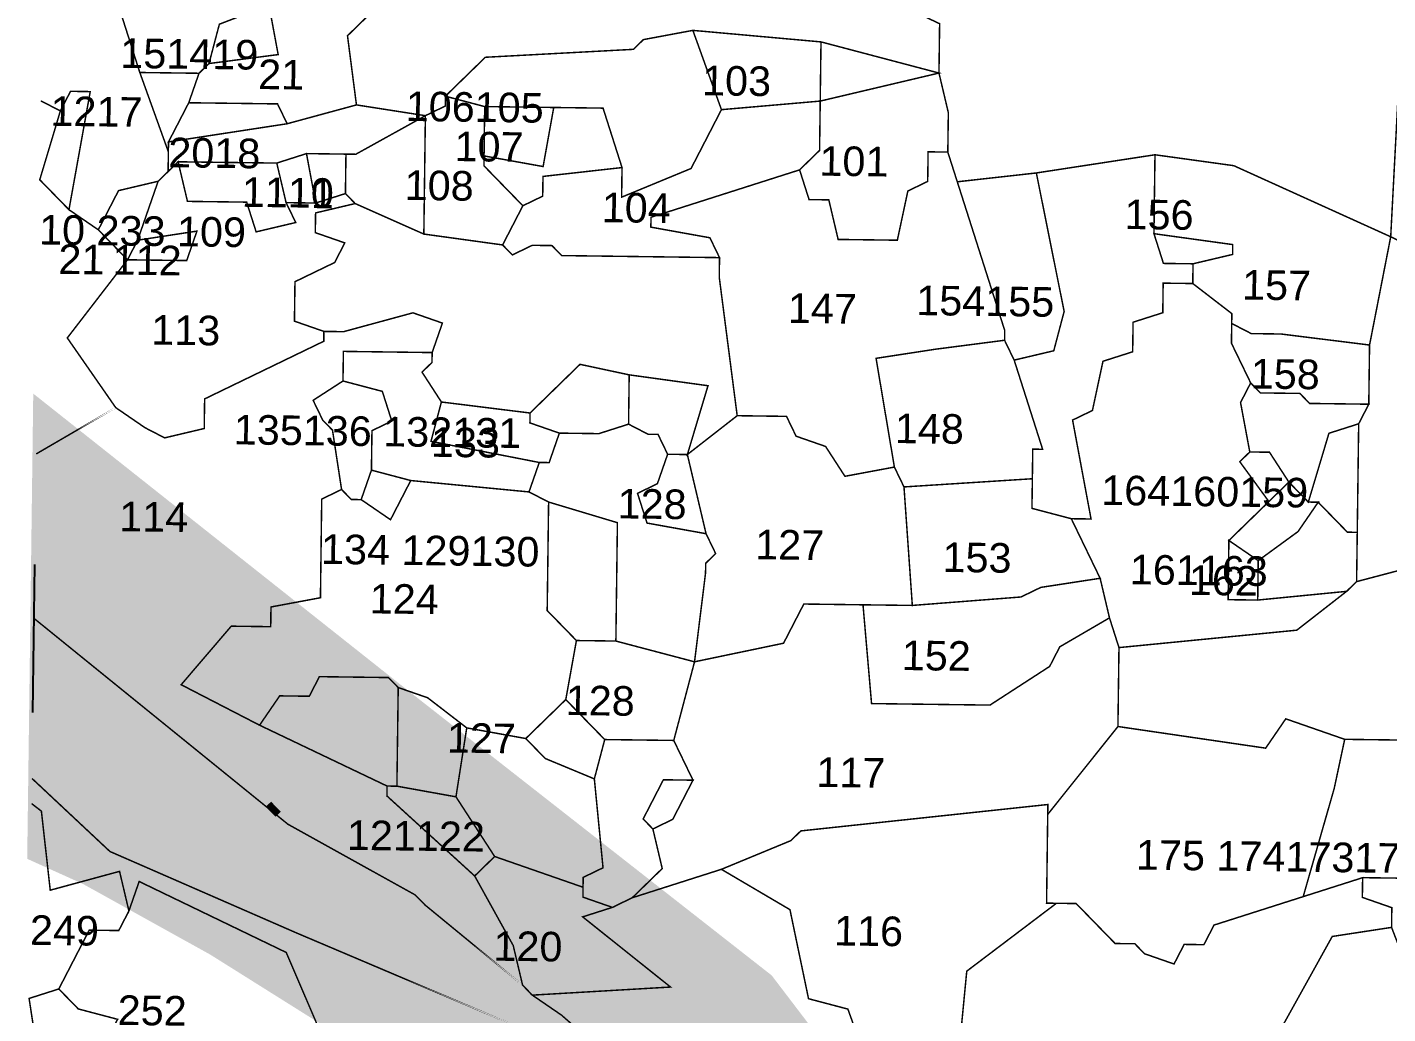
# Model space of a CAD drawing. Header units: metres. Extents: x 259278 to 277237, y 2171369 to 2185379.
# Drawn here: x 264264 to 264811, y 2184037 to 2184434 of the extents above; entities that cross this region are included whole.
import ezdxf

# ---------------------------------------------------------------- set-up
doc = ezdxf.new("R2010")
doc.units = ezdxf.units.M
doc.header["$MEASUREMENT"] = 0
for name, color, linetype in [('CRZ LINE FOR RIVER OR CREEK', 84, 'Continuous'), ('HAZARDS LINE', 1, 'Continuous'), ('HIGH TIDE LINE', 6, 'Continuous'), ('INTERTIDAL ZONE', 5, 'Continuous'), ('INTERTIDAL ZONE @ 1', 5, 'Continuous'), ('NDZ-200M FROM CRZ', 30, 'Continuous'), ('NDZ-200M FROM CRZ @ 1', 30, 'Continuous'), ('SURVEY NO.', 7, 'Continuous'), ('SURVEY PLOT BOUNDARY', 35, 'Continuous'), ('VILLAGE BOUNDARY', 212, 'Continuous')]:
    doc.layers.add(name, color=color, linetype=linetype)
doc.styles.add('PDF Arial', font='arial.ttf')
pattern_1 = [(359.254356, (257896.262, 2170850.366), (7.650617, 7.454035), [3.776483, -11.329448]), (89.254356, (257898.1256, 2170848.4536), (-7.454035, 7.650617), [3.776483, -11.329448])]

msp = doc.modelspace()

# ---------------------------------------------------------------- hatches: boundary and pattern name
at = {"layer": 'INTERTIDAL ZONE @ 1'}
h = msp.add_hatch(dxfattribs=at)
h.set_pattern_fill('CROSS', color=256, scale=1.189443, angle=-0.7456)
h.set_pattern_definition(pattern_1)
h.paths.add_polyline_path([(264380.98, 2184137.23), (264377.07, 2184141.25), (264298.51, 2184197.79), (264294.54, 2184197.84), (264290.63, 2184201.85), (264286.67, 2184201.9), (264267.05, 2184218.02), (264266.28, 2184158.55), (264270.19, 2184154.53), (264274.15, 2184154.48), (264278.07, 2184150.47), (264282.03, 2184150.41), (264281.98, 2184146.45), (264305.61, 2184134.25), (264313.49, 2184130.18), (264317.4, 2184126.16), (264360.64, 2184097.84), (264364.61, 2184097.79), (264368.52, 2184093.77), (264372.48, 2184093.72), (264415.68, 2184061.43), (264419.59, 2184057.42), (264423.55, 2184057.37), (264427.47, 2184053.35), (264447.13, 2184041.2), (264451.04, 2184037.18), (264455.01, 2184037.13), (264454.96, 2184033.16), (264466.75, 2184025.08), (264470.66, 2184021.06), (264474.62, 2184021.01), (264474.57, 2184017.05), (264490.22, 2184000.98), (264494.19, 2184000.93), (264494.13, 2183996.97), (264498.1, 2183996.91), (264502.01, 2183992.9), (264533.36, 2183964.73), (264537.28, 2183960.71), (264541.24, 2183960.66), (264556.94, 2183948.56), (264560.86, 2183944.55), (264564.77, 2183940.53), (264580.47, 2183928.43), (264584.38, 2183924.41), (264588.29, 2183920.4), (264607.86, 2183900.31), (264611.77, 2183896.3), (264615.73, 2183896.25), (264615.68, 2183892.28), (264631.28, 2183872.25), (264635.25, 2183872.2), (264635.19, 2183868.23), (264639.11, 2183864.22), (264650.74, 2183844.24), (264654.71, 2183844.19), (264654.6, 2183836.26), (264658.57, 2183836.21), (264658.51, 2183832.24), (264670.1, 2183808.3), (264674.01, 2183804.28), (264673.96, 2183800.32), (264677.82, 2183792.34), (264681.73, 2183788.32), (264685.64, 2183784.3), (264705.1, 2183756.29), (264716.74, 2183736.31), (264716.69, 2183732.35), (264720.65, 2183732.3), (264720.6, 2183728.33), (264724.56, 2183728.28), (264751.85, 2183692.23), (264767.5, 2183676.17), (264771.41, 2183672.15), (264775.32, 2183668.14), (264779.29, 2183668.08), (264791.03, 2183656.04), (264818.41, 2183627.92), (264822.38, 2183627.87), (264826.29, 2183623.85), (264834.12, 2183615.82), (264838.03, 2183611.8), (264841.99, 2183611.75), (264845.91, 2183607.74), (264849.87, 2183607.68), (264853.78, 2183603.67), (264865.67, 2183603.51), (264865.62, 2183599.55), (264869.59, 2183599.5), (264869.64, 2183603.46), (264873.6, 2183603.41), (264873.65, 2183607.37), (264877.62, 2183607.32), (264877.72, 2183615.25), (264881.74, 2183619.17), (264881.84, 2183627.1), (264877.88, 2183627.15), (264877.93, 2183631.11), (264873.96, 2183631.16), (264870.05, 2183635.18), (264866.14, 2183639.2), (264858.21, 2183639.3), (264830.72, 2183659.48), (264826.76, 2183659.54), (264822.84, 2183663.55), (264818.88, 2183663.6), (264811.05, 2183671.64), (264799.32, 2183683.69), (264795.35, 2183683.74), (264795.4, 2183687.7), (264791.44, 2183687.75), (264791.49, 2183691.72), (264768.02, 2183715.82), (264764.1, 2183719.83), (264760.14, 2183719.89), (264760.19, 2183723.85), (264756.28, 2183727.87), (264736.82, 2183755.88), (264732.91, 2183759.89), (264728.99, 2183763.91), (264729.04, 2183767.88), (264725.08, 2183767.93), (264725.13, 2183771.89), (264721.22, 2183775.91), (264717.31, 2183779.92), (264709.53, 2183791.92), (264705.62, 2183795.94), (264705.67, 2183799.9), (264701.76, 2183803.92), (264678.54, 2183847.84), (264678.59, 2183851.81), (264674.68, 2183855.82), (264674.73, 2183859.79), (264663.05, 2183875.8), (264655.27, 2183887.8), (264655.32, 2183891.77), (264651.36, 2183891.82), (264651.41, 2183895.78), (264647.5, 2183899.8), (264639.73, 2183911.8), (264627.99, 2183923.84), (264624.02, 2183923.9), (264624.08, 2183927.86), (264620.16, 2183931.88), (264588.86, 2183964.01), (264541.86, 2184008.24), (264537.95, 2184012.26), (264534.03, 2184016.27), (264490.89, 2184052.52), (264486.98, 2184056.54), (264487.03, 2184060.51), (264483.07, 2184060.56), (264451.66, 2184084.76), (264447.75, 2184088.78), (264443.84, 2184092.79), (264424.17, 2184104.94), (264420.26, 2184108.96)])
at = {"layer": 'NDZ-200M FROM CRZ @ 1'}
h = msp.add_hatch(dxfattribs=at)
h.set_pattern_fill('CROSS', color=256, scale=1.189443, angle=-0.7456)
h.set_pattern_definition(pattern_1)
h.paths.add_polyline_path([(264502.01, 2183992.9), (264498.1, 2183996.91), (264494.13, 2183996.97), (264494.19, 2184000.93), (264490.22, 2184000.98), (264474.57, 2184017.05), (264474.62, 2184021.01), (264470.66, 2184021.06), (264466.75, 2184025.08), (264454.96, 2184033.16), (264455.01, 2184037.13), (264451.04, 2184037.18), (264447.13, 2184041.2), (264427.47, 2184053.35), (264423.55, 2184057.37), (264419.59, 2184057.42), (264415.68, 2184061.43), (264372.48, 2184093.72), (264368.52, 2184093.77), (264364.61, 2184097.79), (264360.64, 2184097.84), (264317.4, 2184126.16), (264313.49, 2184130.18), (264305.61, 2184134.25), (264281.98, 2184146.45), (264282.03, 2184150.41), (264278.07, 2184150.47), (264274.15, 2184154.48), (264270.19, 2184154.53), (264266.28, 2184158.55), (264265.52, 2184100.64), (264287.2, 2184090.86), (264338.38, 2184062.44), (264419, 2184011.82), (264475.86, 2183963.5), (264536.76, 2183921.07), (264585.8, 2183880.77), (264638.51, 2183818.62), (264675.27, 2183748.75), (264712.26, 2183696.72), (264751.38, 2183656.55), (264774.86, 2183632.45), (264806.16, 2183600.32), (264813.93, 2183588.32), (264832.42, 2183576.53), (264867.24, 2183571.77), (264879.19, 2183575.58), (264893.32, 2183595.22), (264911.6, 2183628.69), (264907.84, 2183644.6), (264898.06, 2183654.64), (264846.83, 2183679.1), (264791.96, 2183727.4), (264752.93, 2183775.5), (264722.92, 2183820.89), (264683.18, 2183899.33), (264632.42, 2183959.48), (264562.13, 2184051.78), (264413.11, 2184168.54), (264267.9, 2184283.64), (264267.05, 2184218.02), (264286.67, 2184201.9), (264290.63, 2184201.85), (264294.54, 2184197.84), (264298.51, 2184197.79), (264377.07, 2184141.25), (264380.98, 2184137.23), (264420.26, 2184108.96), (264424.17, 2184104.94), (264443.84, 2184092.79), (264447.75, 2184088.78), (264451.66, 2184084.76), (264483.07, 2184060.56), (264487.03, 2184060.51), (264486.98, 2184056.54), (264490.89, 2184052.52), (264534.03, 2184016.27), (264537.95, 2184012.26), (264541.86, 2184008.24), (264588.86, 2183964.01), (264620.16, 2183931.88), (264624.08, 2183927.86), (264624.02, 2183923.9), (264627.99, 2183923.84), (264639.73, 2183911.8), (264647.5, 2183899.8), (264651.41, 2183895.78), (264651.36, 2183891.82), (264655.32, 2183891.77), (264655.27, 2183887.8), (264663.05, 2183875.8), (264674.73, 2183859.79), (264674.68, 2183855.82), (264678.59, 2183851.81), (264678.54, 2183847.84), (264701.76, 2183803.92), (264705.67, 2183799.9), (264705.62, 2183795.94), (264709.53, 2183791.92), (264717.31, 2183779.92), (264721.22, 2183775.91), (264725.13, 2183771.89), (264725.08, 2183767.93), (264729.04, 2183767.88), (264728.99, 2183763.91), (264732.91, 2183759.89), (264736.82, 2183755.88), (264756.28, 2183727.87), (264760.19, 2183723.85), (264760.14, 2183719.89), (264764.1, 2183719.83), (264768.02, 2183715.82), (264791.49, 2183691.72), (264791.44, 2183687.75), (264795.4, 2183687.7), (264795.35, 2183683.74), (264799.32, 2183683.69), (264811.05, 2183671.64), (264818.88, 2183663.6), (264822.84, 2183663.55), (264826.76, 2183659.54), (264830.72, 2183659.48), (264858.21, 2183639.3), (264866.14, 2183639.2), (264870.05, 2183635.18), (264873.96, 2183631.16), (264877.93, 2183631.11), (264877.88, 2183627.15), (264881.84, 2183627.1), (264881.74, 2183619.17), (264877.72, 2183615.25), (264877.62, 2183607.32), (264873.65, 2183607.37), (264873.6, 2183603.41), (264869.64, 2183603.46), (264869.59, 2183599.5), (264865.62, 2183599.55), (264865.67, 2183603.51), (264853.78, 2183603.67), (264849.87, 2183607.68), (264845.91, 2183607.74), (264841.99, 2183611.75), (264838.03, 2183611.8), (264834.12, 2183615.82), (264826.29, 2183623.85), (264822.38, 2183627.87), (264818.41, 2183627.92), (264791.03, 2183656.04), (264779.29, 2183668.08), (264775.32, 2183668.14), (264771.41, 2183672.15), (264767.5, 2183676.17), (264751.85, 2183692.23), (264724.56, 2183728.28), (264720.6, 2183728.33), (264720.65, 2183732.3), (264716.69, 2183732.35), (264716.74, 2183736.31), (264705.1, 2183756.29), (264685.64, 2183784.3), (264681.73, 2183788.32), (264677.82, 2183792.34), (264673.96, 2183800.32), (264674.01, 2183804.28), (264670.1, 2183808.3), (264658.51, 2183832.24), (264658.57, 2183836.21), (264654.6, 2183836.26), (264654.71, 2183844.19), (264650.74, 2183844.24), (264639.11, 2183864.22), (264635.19, 2183868.23), (264635.25, 2183872.2), (264631.28, 2183872.25), (264615.68, 2183892.28), (264615.73, 2183896.25), (264611.77, 2183896.3), (264607.86, 2183900.31), (264588.29, 2183920.4), (264584.38, 2183924.41), (264580.47, 2183928.43), (264564.77, 2183940.53), (264560.86, 2183944.55), (264556.94, 2183948.56), (264541.24, 2183960.66), (264537.28, 2183960.71), (264533.36, 2183964.73)])

# ---------------------------------------------------------------- linework, layer by layer
at = {"flags": 128}
msp.add_lwpolyline([(264266.28, 2184158.55), (264267.05, 2184218.02)], dxfattribs=at)
at = {"layer": 'CRZ LINE FOR RIVER OR CREEK', "ltscale": 0.05, "const_width": 2.97}
for points in [[(264267.9, 2184283.64), (264413.11, 2184168.54), (264562.13, 2184051.78), (264632.42, 2183959.48), (264683.18, 2183899.33), (264722.92, 2183820.89), (264752.93, 2183775.5), (264791.96, 2183727.4), (264846.83, 2183679.1)], [(264813.93, 2183588.32), (264806.16, 2183600.32), (264774.86, 2183632.45), (264751.38, 2183656.55), (264712.26, 2183696.72), (264675.27, 2183748.75), (264638.51, 2183818.62), (264585.8, 2183880.77), (264536.76, 2183921.07), (264475.86, 2183963.5), (264419, 2184011.82), (264338.38, 2184062.44), (264287.2, 2184090.86), (264265.52, 2184100.64)]]:
    msp.add_lwpolyline(points, dxfattribs=at)
at = {"layer": 'HAZARDS LINE', "lineweight": 18, "const_width": 2.97}
for points in [[(264831.18, 2183695.17), (264768.74, 2183771.32), (264710.26, 2183847.43), (264659.65, 2183919.47), (264628.4, 2183955.56), (264557.92, 2184023.89), (264503.1, 2184076.16), (264432.36, 2184124.66), (264322.34, 2184201.44), (264267.34, 2184240.32)], [(264265.91, 2184130.44), (264277.7, 2184122.71), (264348.54, 2184082.14), (264466.44, 2184001.29), (264556.63, 2183924.77), (264603.64, 2183880.54), (264646.57, 2183828.43), (264689.3, 2183760.46), (264704.74, 2183728.54), (264751.59, 2183672.41), (264806.42, 2183620.15), (264837.87, 2183599.91)]]:
    msp.add_lwpolyline(points, dxfattribs=at)
at = {"layer": 'HIGH TIDE LINE', "lineweight": 35, "const_width": 2.97}
for points in [[(264534.03, 2184016.27), (264490.89, 2184052.52), (264486.98, 2184056.54), (264487.03, 2184060.51), (264483.07, 2184060.56), (264451.66, 2184084.76), (264447.75, 2184088.78), (264443.84, 2184092.79), (264424.17, 2184104.94), (264420.26, 2184108.96), (264380.98, 2184137.23), (264377.07, 2184141.25), (264298.51, 2184197.79), (264294.54, 2184197.84), (264290.63, 2184201.85), (264286.67, 2184201.9), (264267.05, 2184218.02)], [(264266.28, 2184158.55), (264270.19, 2184154.53), (264274.15, 2184154.48), (264278.07, 2184150.47), (264282.03, 2184150.41), (264281.98, 2184146.45), (264305.61, 2184134.25), (264313.49, 2184130.18), (264317.4, 2184126.16), (264360.64, 2184097.84), (264364.61, 2184097.79), (264368.52, 2184093.77), (264372.48, 2184093.72), (264415.68, 2184061.43), (264419.59, 2184057.42), (264423.55, 2184057.37), (264427.47, 2184053.35), (264447.13, 2184041.2), (264451.04, 2184037.18), (264455.01, 2184037.13), (264454.96, 2184033.16)]]:
    msp.add_lwpolyline(points, dxfattribs=at)
at = {"layer": 'INTERTIDAL ZONE', "const_width": 2.97, "flags": 128}
msp.add_lwpolyline([(264534.03, 2184016.27), (264490.89, 2184052.52), (264486.98, 2184056.54), (264487.03, 2184060.51), (264483.07, 2184060.56), (264451.66, 2184084.76), (264447.75, 2184088.78), (264443.84, 2184092.79), (264424.17, 2184104.94), (264420.26, 2184108.96), (264380.98, 2184137.23), (264377.07, 2184141.25), (264298.51, 2184197.79), (264294.54, 2184197.84), (264290.63, 2184201.85), (264286.67, 2184201.9), (264267.05, 2184218.02), (264266.28, 2184158.55), (264270.19, 2184154.53), (264274.15, 2184154.48), (264278.07, 2184150.47), (264282.03, 2184150.41), (264281.98, 2184146.45), (264305.61, 2184134.25), (264313.49, 2184130.18), (264317.4, 2184126.16), (264360.64, 2184097.84), (264364.61, 2184097.79), (264368.52, 2184093.77), (264372.48, 2184093.72), (264415.68, 2184061.43), (264419.59, 2184057.42), (264423.55, 2184057.37), (264427.47, 2184053.35), (264447.13, 2184041.2), (264451.04, 2184037.18), (264455.01, 2184037.13), (264454.96, 2184033.16)], dxfattribs=at)
at = {"layer": 'NDZ-200M FROM CRZ', "const_width": 2.97, "flags": 128}
for points in [[(264632.42, 2183959.48), (264562.13, 2184051.78), (264413.11, 2184168.54), (264267.9, 2184283.64), (264267.05, 2184218.02), (264286.67, 2184201.9), (264290.63, 2184201.85), (264294.54, 2184197.84), (264298.51, 2184197.79), (264377.07, 2184141.25), (264380.98, 2184137.23), (264420.26, 2184108.96), (264424.17, 2184104.94), (264443.84, 2184092.79), (264447.75, 2184088.78), (264451.66, 2184084.76), (264483.07, 2184060.56), (264487.03, 2184060.51), (264486.98, 2184056.54), (264490.89, 2184052.52), (264534.03, 2184016.27)], [(264454.96, 2184033.16), (264455.01, 2184037.13), (264451.04, 2184037.18), (264447.13, 2184041.2), (264427.47, 2184053.35), (264423.55, 2184057.37), (264419.59, 2184057.42), (264415.68, 2184061.43), (264372.48, 2184093.72), (264368.52, 2184093.77), (264364.61, 2184097.79), (264360.64, 2184097.84), (264317.4, 2184126.16), (264313.49, 2184130.18), (264305.61, 2184134.25), (264281.98, 2184146.45), (264282.03, 2184150.41), (264278.07, 2184150.47), (264274.15, 2184154.48), (264270.19, 2184154.53), (264266.28, 2184158.55), (264265.52, 2184100.64), (264287.2, 2184090.86), (264338.38, 2184062.44), (264419, 2184011.82)]]:
    msp.add_lwpolyline(points, dxfattribs=at)
at = {"layer": 'SURVEY PLOT BOUNDARY', "lineweight": 18, "const_width": 0.595}
for points in [[(264572.56, 2184539.22), (264536.11, 2184480.21), (264630.68, 2184435.36), (264630.42, 2184415.53), (264583.01, 2184428.05), (264531.52, 2184432.68), (264511.65, 2184428.97), (264507.64, 2184425.06), (264448.12, 2184421.87), (264432.06, 2184406.22), (264432.01, 2184402.25), (264424.03, 2184398.39), (264396.33, 2184402.72), (264392.73, 2184430.52), (264400.76, 2184438.35), (264420.68, 2184446.02), (264444.42, 2184441.75), (264452.5, 2184453.54), (264468.36, 2184453.33), (264472.53, 2184469.14), (264484.63, 2184484.84), (264488.59, 2184484.79), (264504.45, 2184484.59), (264517.42, 2184567.69)], [(264400.76, 2184438.35), (264392.73, 2184430.52), (264396.33, 2184402.72), (264368.48, 2184395.15), (264364.62, 2184403.13), (264328.94, 2184403.59), (264333.06, 2184415.44), (264337.07, 2184419.35), (264364.87, 2184422.95), (264361.17, 2184442.83), (264392.98, 2184450.35)], [(264337.07, 2184419.35), (264341.24, 2184435.16), (264361.17, 2184442.83), (264364.87, 2184422.95)], [(264543, 2184400.81), (264530.8, 2184377.17), (264502.9, 2184365.64), (264503.05, 2184377.54), (264495.43, 2184401.43), (264475.61, 2184401.69), (264447.86, 2184402.05), (264432.06, 2184406.22), (264448.12, 2184421.87), (264507.64, 2184425.06), (264511.65, 2184428.97), (264531.52, 2184432.68)], [(264583.01, 2184428.05), (264582.7, 2184404.26), (264543, 2184400.81), (264531.52, 2184432.68)], [(264582.7, 2184404.26), (264583.01, 2184428.05), (264630.42, 2184415.53)], [(264333.06, 2184415.44), (264328.94, 2184403.59), (264320.8, 2184387.84), (264320.75, 2184383.87), (264309.27, 2184415.75)], [(264633.97, 2184383.76), (264626.05, 2184383.87), (264625.89, 2184371.97), (264617.91, 2184368.11), (264613.69, 2184348.34), (264589.9, 2184348.65), (264586.15, 2184364.56), (264578.22, 2184364.66), (264574.41, 2184376.61), (264582.44, 2184384.43), (264582.7, 2184404.26), (264630.42, 2184415.53), (264634.18, 2184399.62)], [(264277.35, 2184400.3), (264269.48, 2184404.37), (264277.35, 2184400.3), (264269.06, 2184372.65), (264280.8, 2184360.6), (264292.59, 2184352.52), (264280.8, 2184360.6), (264289.35, 2184408.07), (264281.42, 2184408.18)], [(264280.8, 2184360.6), (264269.06, 2184372.65), (264277.35, 2184400.3), (264281.42, 2184408.18), (264289.35, 2184408.07)], [(264368.48, 2184395.15), (264320.8, 2184387.84), (264328.94, 2184403.59), (264364.62, 2184403.13)], [(264447.86, 2184402.05), (264447.61, 2184382.22), (264447.55, 2184378.26), (264463.2, 2184362.19), (264455.07, 2184346.44), (264423.41, 2184350.81), (264424.03, 2184398.39), (264432.01, 2184402.25), (264432.06, 2184406.22)], [(264542.23, 2184341.34), (264482.77, 2184342.11), (264478.8, 2184342.16), (264474.89, 2184346.18), (264466.96, 2184346.28), (264458.98, 2184342.42), (264455.07, 2184346.44), (264463.2, 2184362.19), (264471.18, 2184366.05), (264471.29, 2184373.98), (264503.05, 2184377.54), (264502.9, 2184365.64), (264530.8, 2184377.17), (264543, 2184400.81), (264582.7, 2184404.26), (264582.44, 2184384.43), (264574.41, 2184376.61), (264514.69, 2184357.56), (264514.64, 2184353.59), (264538.37, 2184349.32)], [(264424.03, 2184398.39), (264396.07, 2184382.89), (264392.11, 2184382.94), (264376.25, 2184383.15), (264364.31, 2184379.34), (264324.66, 2184379.86), (264320.65, 2184375.94), (264320.75, 2184383.87), (264320.8, 2184387.84), (264368.48, 2184395.15), (264396.33, 2184402.72)], [(264423.41, 2184350.81), (264395.81, 2184363.07), (264391.9, 2184367.09), (264392.11, 2184382.94), (264396.07, 2184382.89), (264424.03, 2184398.39)], [(264447.61, 2184382.22), (264471.34, 2184377.95), (264475.61, 2184401.69), (264495.43, 2184401.43), (264503.05, 2184377.54), (264471.29, 2184373.98), (264471.18, 2184366.05), (264463.2, 2184362.19), (264447.55, 2184378.26)], [(264475.61, 2184401.69), (264471.34, 2184377.95), (264447.61, 2184382.22), (264447.86, 2184402.05)], [(264379.96, 2184363.28), (264368.06, 2184363.43), (264364.31, 2184379.34), (264376.25, 2184383.15)], [(264391.9, 2184367.09), (264379.96, 2184363.28), (264376.25, 2184383.15), (264392.11, 2184382.94)], [(264633.97, 2184383.76), (264637.78, 2184371.82), (264656.83, 2184312.09), (264656.78, 2184308.12), (264628.98, 2184304.52), (264605.14, 2184300.86), (264612.5, 2184257.15), (264592.63, 2184253.44), (264584.86, 2184265.44), (264573.01, 2184269.56), (264569.15, 2184277.54), (264561.23, 2184277.64), (264549.33, 2184277.8), (264542.13, 2184333.41), (264542.23, 2184341.34), (264538.37, 2184349.32), (264514.64, 2184353.59), (264514.69, 2184357.56), (264574.41, 2184376.61), (264578.22, 2184364.66), (264586.15, 2184364.56), (264589.9, 2184348.65), (264613.69, 2184348.34), (264617.91, 2184368.11), (264625.89, 2184371.97), (264626.05, 2184383.87)], [(264716.81, 2184350.96), (264720.62, 2184339.01), (264732.51, 2184338.86), (264732.41, 2184330.93), (264720.51, 2184331.08), (264720.36, 2184319.19), (264708.42, 2184315.38), (264708.26, 2184303.49), (264696.32, 2184299.68), (264692.09, 2184279.9), (264684.11, 2184276.04), (264691.53, 2184236.29), (264683.6, 2184236.39), (264667.79, 2184240.56), (264667.95, 2184252.46), (264668.1, 2184264.35), (264672.07, 2184264.3), (264660.64, 2184300.14), (264676.55, 2184303.9), (264680.72, 2184319.71), (264669.55, 2184375.37), (264717.22, 2184382.68)], [(264811.95, 2184349.72), (264803.45, 2184306.21), (264767.83, 2184310.64), (264755.93, 2184310.8), (264748.06, 2184314.86), (264748.11, 2184318.83), (264732.41, 2184330.93), (264732.51, 2184338.86), (264748.42, 2184342.62), (264748.47, 2184346.58), (264716.81, 2184350.96), (264717.22, 2184382.68), (264748.88, 2184378.3)], [(264368.06, 2184363.43), (264379.96, 2184363.28), (264391.9, 2184367.09), (264395.81, 2184363.07), (264379.91, 2184359.31), (264379.8, 2184351.38), (264391.64, 2184347.26), (264387.58, 2184339.38), (264371.62, 2184331.66), (264371.41, 2184315.8), (264383.25, 2184311.68), (264383.2, 2184307.72), (264335.32, 2184284.55), (264335.16, 2184272.65), (264319.26, 2184268.89), (264311.38, 2184272.96), (264299.59, 2184281.05), (264280.13, 2184309.06), (264304.33, 2184340.47), (264328.11, 2184340.16), (264332.23, 2184352), (264308.4, 2184348.34), (264316.63, 2184372.03), (264320.65, 2184375.94), (264324.66, 2184379.86), (264328.42, 2184363.95), (264352.21, 2184363.64), (264356.02, 2184351.69), (264371.93, 2184355.45)], [(264368.06, 2184363.43), (264371.93, 2184355.45), (264356.02, 2184351.69), (264352.21, 2184363.64), (264328.42, 2184363.95), (264324.66, 2184379.86), (264364.31, 2184379.34)], [(264308.4, 2184348.34), (264304.33, 2184340.47), (264292.59, 2184352.52), (264300.72, 2184368.27), (264316.63, 2184372.03)], [(264660.64, 2184300.14), (264656.78, 2184308.12), (264656.83, 2184312.09), (264637.78, 2184371.82), (264669.55, 2184375.37), (264680.72, 2184319.71), (264676.55, 2184303.9)], [(264455.07, 2184346.44), (264458.98, 2184342.42), (264466.96, 2184346.28), (264474.89, 2184346.18), (264478.8, 2184342.16), (264482.77, 2184342.11), (264542.23, 2184341.34), (264542.13, 2184333.41), (264549.33, 2184277.8), (264529.31, 2184262.19), (264537.6, 2184289.85), (264505.93, 2184294.22), (264486.16, 2184298.45), (264466.09, 2184278.88), (264430.46, 2184283.31), (264422.69, 2184295.31), (264426.7, 2184299.22), (264426.75, 2184303.18), (264430.87, 2184315.03), (264419.03, 2184319.15), (264391.18, 2184311.58), (264383.25, 2184311.68), (264371.41, 2184315.8), (264371.62, 2184331.66), (264387.58, 2184339.38), (264391.64, 2184347.26), (264379.8, 2184351.38), (264379.91, 2184359.31), (264395.81, 2184363.07), (264423.41, 2184350.81)], [(264304.33, 2184340.47), (264308.4, 2184348.34), (264332.23, 2184352), (264328.11, 2184340.16)], [(264732.51, 2184338.86), (264720.62, 2184339.01), (264716.81, 2184350.96), (264748.47, 2184346.58), (264748.42, 2184342.62)], [(264878.93, 2184317.13), (264869.86, 2184230), (264798.25, 2184211.11), (264798.51, 2184230.93), (264799.08, 2184274.55), (264803.14, 2184282.42), (264803.45, 2184306.21), (264811.95, 2184349.72)], [(264748.11, 2184318.83), (264747.95, 2184306.93), (264755.68, 2184290.97), (264751.61, 2184283.09), (264755.32, 2184263.22), (264751.3, 2184259.31), (264762.99, 2184243.29), (264746.92, 2184227.64), (264746.61, 2184203.85), (264758.51, 2184203.7), (264794.23, 2184207.2), (264774.21, 2184191.59), (264702.75, 2184184.59), (264698.94, 2184196.54), (264695.18, 2184212.45), (264683.6, 2184236.39), (264691.53, 2184236.29), (264684.11, 2184276.04), (264692.09, 2184279.9), (264696.32, 2184299.68), (264708.26, 2184303.49), (264708.42, 2184315.38), (264720.36, 2184319.19), (264720.51, 2184331.08), (264732.41, 2184330.93)], [(264882.94, 2184321.04), (264914.66, 2184320.63), (264921.35, 2184225.37), (264956.51, 2184185.26), (264940.44, 2184169.6), (264881.09, 2184178.31), (264857.3, 2184178.62), (264837.53, 2184182.84), (264829.14, 2184147.26), (264793.46, 2184147.72), (264769.78, 2184155.96), (264761.7, 2184144.17), (264702.34, 2184152.87), (264702.75, 2184184.59), (264774.21, 2184191.59), (264794.23, 2184207.2), (264798.25, 2184211.11), (264869.86, 2184230), (264878.93, 2184317.13)], [(264803.45, 2184306.21), (264803.14, 2184282.42), (264779.36, 2184282.73), (264775.45, 2184286.75), (264759.59, 2184286.96), (264755.68, 2184290.97), (264747.95, 2184306.93), (264748.11, 2184318.83), (264748.06, 2184314.86), (264755.93, 2184310.8), (264767.83, 2184310.64)], [(264660.64, 2184300.14), (264672.07, 2184264.3), (264668.1, 2184264.35), (264667.95, 2184252.46), (264616.36, 2184249.17), (264612.5, 2184257.15), (264605.14, 2184300.86), (264628.98, 2184304.52), (264656.78, 2184308.12)], [(264430.46, 2184283.31), (264426.29, 2184267.5), (264469.79, 2184259), (264465.67, 2184247.16), (264418.15, 2184251.74), (264402.35, 2184255.92), (264402.56, 2184271.78), (264410.53, 2184275.64), (264406.73, 2184287.58), (264390.92, 2184291.75), (264391.08, 2184303.65), (264426.75, 2184303.18), (264426.7, 2184299.22), (264422.69, 2184295.31)], [(264505.93, 2184294.22), (264505.68, 2184274.4), (264493.73, 2184270.59), (264485.8, 2184270.69), (264477.87, 2184270.8), (264466.03, 2184274.91), (264466.09, 2184278.88), (264486.16, 2184298.45)], [(264529.31, 2184262.19), (264521.38, 2184262.3), (264517.52, 2184270.28), (264513.55, 2184270.33), (264505.68, 2184274.4), (264505.93, 2184294.22), (264537.6, 2184289.85)], [(264402.35, 2184255.92), (264398.23, 2184244.07), (264394.27, 2184244.12), (264390.35, 2184248.14), (264386.7, 2184271.98), (264382.79, 2184276), (264378.92, 2184283.98), (264390.92, 2184291.75), (264406.73, 2184287.58), (264410.53, 2184275.64), (264402.56, 2184271.78)], [(264803.14, 2184282.42), (264799.08, 2184274.55), (264787.13, 2184270.74), (264778.84, 2184243.09), (264771.02, 2184251.12), (264763.24, 2184263.12), (264755.32, 2184263.22), (264751.61, 2184283.09), (264755.68, 2184290.97), (264759.59, 2184286.96), (264775.45, 2184286.75), (264779.36, 2184282.73)], [(264466.09, 2184278.88), (264466.03, 2184274.91), (264477.87, 2184270.8), (264473.76, 2184258.95), (264469.79, 2184259), (264426.29, 2184267.5), (264430.46, 2184283.31)], [(264299.59, 2184281.05), (264267.63, 2184262.43)], [(264616.36, 2184249.17), (264619.71, 2184201.54), (264599.89, 2184201.79), (264576.1, 2184202.1), (264567.97, 2184186.35), (264532.19, 2184178.88), (264536.61, 2184214.51), (264536.67, 2184218.48), (264540.68, 2184222.39), (264536.82, 2184230.37), (264529.31, 2184262.19), (264549.33, 2184277.8), (264561.23, 2184277.64), (264569.15, 2184277.54), (264573.01, 2184269.56), (264584.86, 2184265.44), (264592.63, 2184253.44), (264612.5, 2184257.15)], [(264536.82, 2184230.37), (264540.68, 2184222.39), (264536.67, 2184218.48), (264536.61, 2184214.51), (264532.19, 2184178.88), (264500.58, 2184187.22), (264501.2, 2184234.8), (264473.55, 2184243.09), (264465.67, 2184247.16), (264469.79, 2184259), (264473.76, 2184258.95), (264477.87, 2184270.8), (264485.8, 2184270.69), (264493.73, 2184270.59), (264505.68, 2184274.4), (264513.55, 2184270.33), (264517.52, 2184270.28), (264521.38, 2184262.3), (264517.26, 2184250.46), (264509.28, 2184246.59), (264513.09, 2184234.65)], [(264798.51, 2184230.93), (264794.54, 2184230.98), (264782.81, 2184243.03), (264778.84, 2184243.09), (264787.13, 2184270.74), (264799.08, 2184274.55)], [(264521.38, 2184262.3), (264529.31, 2184262.19), (264536.82, 2184230.37), (264513.09, 2184234.65), (264509.28, 2184246.59), (264517.26, 2184250.46)], [(264771.02, 2184251.12), (264762.99, 2184243.29), (264751.3, 2184259.31), (264755.32, 2184263.22), (264763.24, 2184263.12)], [(264398.23, 2184244.07), (264402.35, 2184255.92), (264418.15, 2184251.74), (264410.02, 2184235.99)], [(264465.67, 2184247.16), (264473.55, 2184243.09), (264472.98, 2184199.48), (264484.72, 2184187.43), (264480.45, 2184163.69), (264464.38, 2184148.04), (264440.65, 2184152.32), (264424.95, 2184164.42), (264413.11, 2184168.54), (264409.19, 2184172.55), (264381.44, 2184172.91), (264377.38, 2184165.04), (264365.48, 2184165.19), (264357.4, 2184153.4), (264341.65, 2184161.53), (264325.89, 2184169.67), (264346.02, 2184193.2), (264361.88, 2184193), (264361.98, 2184200.92), (264381.86, 2184204.63), (264382.37, 2184244.28), (264390.35, 2184248.14), (264394.27, 2184244.12), (264398.23, 2184244.07), (264410.02, 2184235.99), (264418.15, 2184251.74)], [(264683.6, 2184236.39), (264695.18, 2184212.45), (264671.35, 2184208.79), (264663.37, 2184204.93), (264619.71, 2184201.54), (264616.36, 2184249.17), (264667.95, 2184252.46), (264667.79, 2184240.56)], [(264762.99, 2184243.29), (264771.02, 2184251.12), (264778.84, 2184243.09), (264782.81, 2184243.03), (264774.72, 2184231.24), (264758.71, 2184219.55), (264746.92, 2184227.64)], [(264484.72, 2184187.43), (264472.98, 2184199.48), (264473.55, 2184243.09), (264501.2, 2184234.8), (264500.58, 2184187.22), (264492.65, 2184187.33)], [(264798.51, 2184230.93), (264798.25, 2184211.11), (264794.23, 2184207.2), (264758.51, 2184203.7), (264758.71, 2184219.55), (264774.72, 2184231.24), (264782.81, 2184243.03), (264794.54, 2184230.98)], [(264758.51, 2184203.7), (264746.61, 2184203.85), (264746.92, 2184227.64), (264758.71, 2184219.55)], [(264698.94, 2184196.54), (264678.96, 2184184.9), (264674.9, 2184177.02), (264650.91, 2184161.48), (264603.33, 2184162.09), (264599.89, 2184201.79), (264619.71, 2184201.54), (264663.37, 2184204.93), (264671.35, 2184208.79), (264695.18, 2184212.45)], [(264702.34, 2184152.87), (264674.12, 2184117.55), (264674.17, 2184121.52), (264574.91, 2184110.91), (264570.9, 2184107), (264542.99, 2184095.47), (264507.16, 2184084.04), (264519.21, 2184095.78), (264515.45, 2184111.69), (264523.43, 2184115.55), (264531.57, 2184131.3), (264523.84, 2184147.27), (264532.19, 2184178.88), (264567.97, 2184186.35), (264576.1, 2184202.1), (264599.89, 2184201.79), (264603.33, 2184162.09), (264650.91, 2184161.48), (264674.9, 2184177.02), (264678.96, 2184184.9), (264698.94, 2184196.54), (264702.75, 2184184.59)], [(264463.09, 2184048.92), (264423.86, 2184081.16), (264419.95, 2184085.17), (264368.78, 2184113.6), (264266.77, 2184196.32), (264368.78, 2184113.6), (264419.95, 2184085.17), (264423.86, 2184081.16)], [(264532.19, 2184178.88), (264523.84, 2184147.27), (264496.1, 2184147.63), (264480.45, 2184163.69), (264484.72, 2184187.43), (264492.65, 2184187.33), (264500.58, 2184187.22)], [(264857.3, 2184178.62), (264856.58, 2184123.11), (264856.22, 2184095.36), (264856.17, 2184091.39), (264859.77, 2184063.59), (264831.81, 2184048.09), (264819.97, 2184052.21), (264812.3, 2184072.13), (264812.4, 2184080.06), (264800.56, 2184084.18), (264800.67, 2184092.11), (264816.52, 2184091.91), (264829.14, 2184147.26), (264837.53, 2184182.84)], [(264413.11, 2184168.54), (264412.59, 2184128.89), (264408.63, 2184128.94), (264357.4, 2184153.4), (264365.48, 2184165.19), (264377.38, 2184165.04), (264381.44, 2184172.91), (264409.19, 2184172.55)], [(264440.65, 2184152.32), (264436.32, 2184124.61), (264412.59, 2184128.89), (264413.11, 2184168.54), (264424.95, 2184164.42)], [(264491.93, 2184131.82), (264472.21, 2184140.01), (264464.38, 2184148.04), (264480.45, 2184163.69), (264496.1, 2184147.63)], [(264464.38, 2184148.04), (264472.21, 2184140.01), (264491.93, 2184131.82), (264495.42, 2184096.09), (264487.44, 2184092.22), (264487.34, 2184084.29), (264487.39, 2184088.26), (264475.55, 2184092.38), (264451.87, 2184100.62), (264436.32, 2184124.61), (264440.65, 2184152.32)], [(264793.46, 2184147.72), (264789.24, 2184127.95), (264776.78, 2184084.49), (264740.95, 2184073.06), (264736.88, 2184065.18), (264728.95, 2184065.29), (264724.88, 2184057.41), (264713.04, 2184061.53), (264709.13, 2184065.55), (264701.2, 2184065.65), (264685.55, 2184081.71), (264677.62, 2184081.82), (264673.66, 2184081.87), (264674.12, 2184117.55), (264702.34, 2184152.87), (264761.7, 2184144.17), (264769.78, 2184155.96)], [(264531.57, 2184131.3), (264519.67, 2184131.46), (264511.54, 2184115.7), (264515.45, 2184111.69), (264519.21, 2184095.78), (264507.16, 2184084.04), (264499.18, 2184080.17), (264487.34, 2184084.29), (264487.44, 2184092.22), (264495.42, 2184096.09), (264491.93, 2184131.82), (264496.1, 2184147.63), (264523.84, 2184147.27)], [(264829.14, 2184147.26), (264816.52, 2184091.91), (264800.67, 2184092.11), (264776.78, 2184084.49), (264789.24, 2184127.95), (264793.46, 2184147.72)], [(264515.45, 2184111.69), (264511.54, 2184115.7), (264519.67, 2184131.46), (264531.57, 2184131.3), (264523.43, 2184115.55)], [(264451.87, 2184100.62), (264443.84, 2184092.79), (264408.57, 2184124.97), (264408.63, 2184128.94), (264412.59, 2184128.89), (264436.32, 2184124.61)], [(264674.12, 2184117.55), (264673.66, 2184081.87), (264677.62, 2184081.82), (264641.58, 2184054.53), (264637, 2184007), (264605.29, 2184007.42), (264593.81, 2184039.29), (264578, 2184043.46), (264570.54, 2184079.25), (264542.99, 2184095.47), (264570.9, 2184107), (264574.91, 2184110.91), (264674.17, 2184121.52)], [(264487.34, 2184084.29), (264499.18, 2184080.17), (264487.24, 2184076.36), (264522.55, 2184048.15), (264467, 2184044.9), (264463.09, 2184048.92), (264459.33, 2184064.83), (264443.84, 2184092.79), (264451.87, 2184100.62), (264475.55, 2184092.38), (264487.39, 2184088.26)], [(264637, 2184007), (264620.11, 2183927.91), (264592.47, 2183936.2), (264549.32, 2183972.45), (264514.06, 2184004.64), (264506.23, 2184012.67), (264478.79, 2184036.82), (264467, 2184044.9), (264522.55, 2184048.15), (264487.24, 2184076.36), (264499.18, 2184080.17), (264507.16, 2184084.04), (264542.99, 2184095.47), (264570.54, 2184079.25), (264578, 2184043.46), (264593.81, 2184039.29), (264605.29, 2184007.42)], [(264831.81, 2184048.09), (264847.1, 2184004.27), (264894.77, 2184011.58), (264894.26, 2183971.93), (264854.57, 2183968.48), (264850.76, 2183980.43), (264830.94, 2183980.69), (264827.02, 2183984.7), (264760.04, 2184017.3), (264788.46, 2184068.48), (264812.3, 2184072.13), (264819.97, 2184052.21)], [(264280.33, 2184019.58), (264272.4, 2184019.68), (264268.43, 2184019.73), (264264.78, 2184043.57), (264276.72, 2184047.38), (264284.55, 2184039.35), (264300.35, 2184035.18), (264296.29, 2184027.3)]]:
    msp.add_lwpolyline(points, close=True, dxfattribs=at)
for points in [[(264822.51, 2184551.82), (264811.95, 2184349.72), (264748.88, 2184378.3), (264717.22, 2184382.68), (264669.55, 2184375.37), (264637.78, 2184371.82), (264633.97, 2184383.76), (264634.18, 2184399.62), (264630.42, 2184415.53), (264630.68, 2184435.36)], [(264301.65, 2184439.64), (264309.27, 2184415.75), (264320.75, 2184383.87), (264320.65, 2184375.94), (264316.63, 2184372.03), (264300.72, 2184368.27), (264292.59, 2184352.52), (264304.33, 2184340.47), (264280.13, 2184309.06), (264299.59, 2184281.05), (264311.38, 2184272.96), (264319.26, 2184268.89), (264335.16, 2184272.65), (264335.32, 2184284.55), (264383.2, 2184307.72), (264383.25, 2184311.68), (264391.18, 2184311.58), (264419.03, 2184319.15), (264430.87, 2184315.03), (264426.75, 2184303.18), (264391.08, 2184303.65), (264390.92, 2184291.75), (264378.92, 2184283.98), (264382.79, 2184276), (264386.7, 2184271.98), (264390.35, 2184248.14), (264382.37, 2184244.28), (264381.86, 2184204.63), (264361.98, 2184200.92), (264361.88, 2184193), (264346.02, 2184193.2), (264325.89, 2184169.67), (264341.65, 2184161.53), (264357.4, 2184153.4), (264408.63, 2184128.94), (264408.57, 2184124.97), (264443.84, 2184092.79), (264459.33, 2184064.83), (264463.09, 2184048.92), (264467, 2184044.9), (264478.79, 2184036.82)], [(264341.24, 2184435.16), (264337.07, 2184419.35), (264333.06, 2184415.44), (264309.27, 2184415.75), (264301.65, 2184439.64)], [(264458.92, 2184033.11), (264372.17, 2184069.93), (264297.27, 2184102.63), (264265.93, 2184132), (264297.27, 2184102.63), (264372.17, 2184069.93), (264458.92, 2184033.11)], [(264383.5, 2184026.16), (264368.11, 2184062.05), (264309.01, 2184090.58), (264304.89, 2184078.74), (264301.13, 2184094.65), (264273.28, 2184087.08), (264269.72, 2184118.85), (264265.8, 2184121.88), (264269.72, 2184118.85), (264273.28, 2184087.08), (264301.13, 2184094.65), (264304.89, 2184078.74), (264300.82, 2184070.86), (264288.93, 2184071.01), (264276.72, 2184047.38), (264264.78, 2184043.57), (264268.43, 2184019.73)], [(264637, 2184007), (264641.58, 2184054.53), (264677.62, 2184081.82), (264685.55, 2184081.71), (264701.2, 2184065.65), (264709.13, 2184065.55), (264713.04, 2184061.53), (264724.88, 2184057.41), (264728.95, 2184065.29), (264736.88, 2184065.18), (264740.95, 2184073.06), (264776.78, 2184084.49), (264800.67, 2184092.11), (264800.56, 2184084.18), (264812.4, 2184080.06)], [(264300.35, 2184035.18), (264284.55, 2184039.35), (264276.72, 2184047.38), (264288.93, 2184071.01), (264300.82, 2184070.86), (264304.89, 2184078.74), (264309.01, 2184090.58), (264368.11, 2184062.05), (264383.5, 2184026.16)], [(264812.3, 2184072.13), (264788.46, 2184068.48), (264760.04, 2184017.3)]]:
    msp.add_lwpolyline(points, dxfattribs=at)
at = {"layer": 'VILLAGE BOUNDARY', "const_width": 2.97}
for points in [[(264345.2, 2184129.76), (264341.34, 2184137.75), (264329.55, 2184145.83), (264309.93, 2184161.95), (264290.32, 2184178.06), (264274.62, 2184190.17), (264270.71, 2184194.18)], [(264360.95, 2184121.63), (264364.86, 2184117.61)], [(264380.57, 2184105.51), (264372.69, 2184109.58)], [(264474.88, 2184040.84), (264467, 2184044.9), (264463.09, 2184048.92), (264455.27, 2184056.95), (264435.65, 2184073.07), (264423.86, 2184081.16), (264419.95, 2184085.17), (264415.99, 2184085.22), (264400.23, 2184093.36), (264392.36, 2184097.43)]]:
    msp.add_lwpolyline(points, dxfattribs=at)

# ---------------------------------------------------------------- texts
at = {"layer": 'SURVEY NO.', "attachment_point": 7, "rotation": 359.2544, "style": 'PDF Arial'}
for s, insert, char_height in [('151419', (264301.36, 2184417.43), 11.894), ('21', (264356.76, 2184409.11), 11.894), ('103', (264535.15, 2184406.44), 11.894), ('1217', (264273.31, 2184394.34), 11.894), ('106105', (264416.07, 2184396.11), 11.894), ('2018', (264320.67, 2184377.52), 11.894), ('107', (264435.68, 2184379.99), 11.894), ('101', (264582.31, 2184374.12), 11.894), ('108', (264415.65, 2184364.39), 11.894), ('1110', (264350.2, 2184361.61), 11.894), ('1', (264377.95, 2184361.25), 11.89), ('104', (264494.84, 2184355.43), 11.894), ('156', (264704.94, 2184352.69), 11.894), ('10 233 109', (264268.72, 2184346.47), 11.894), ('21', (264276.5, 2184334.81), 11.894), ('112', (264298.3, 2184334.53), 11.894), ('157', (264752.15, 2184324.32), 11.894), ('154155', (264621.22, 2184318.09), 11.894), ('147', (264569.64, 2184315.14), 11.894), ('113', (264313.79, 2184306.22), 11.894), ('158', (264755.65, 2184288.59), 11.894), ('135136 132131', (264346.97, 2184266.13), 11.8944), ('148', (264612.63, 2184266.65), 11.894), ('133', (264426.21, 2184261.14), 11.894), ('164160159', (264695.56, 2184241.78), 11.894), ('128', (264501.22, 2184236.38), 11.894), ('114', (264300.93, 2184231.39), 11.894), ('134 129130', (264382.03, 2184218.09), 11.894), ('127', (264556.51, 2184220.14), 11.894), ('153', (264631.78, 2184214.84), 11.894), ('161163', (264707.04, 2184209.89), 11.894), ('162', (264730.78, 2184205.63), 11.894), ('124', (264401.6, 2184198.36), 11.894), ('152', (264615.4, 2184175.41), 11.894), ('128', (264480.36, 2184157.34), 11.894), ('127', (264432.59, 2184142.44), 11.894), ('117', (264581.09, 2184128.61), 11.894), ('121122', (264392.43, 2184103.31), 11.894), ('175 174173171', (264709.52, 2184095.22), 11.8944), ('249', (264265.06, 2184064.97), 11.894), ('116', (264588.19, 2184064.73), 11.894), ('120', (264451.32, 2184058.58), 11.894), ('252', (264300.32, 2184032.79), 11.894)]:
    msp.add_mtext(s, dxfattribs=dict(at, insert=insert, char_height=char_height))

doc.saveas('drawing.dxf')
